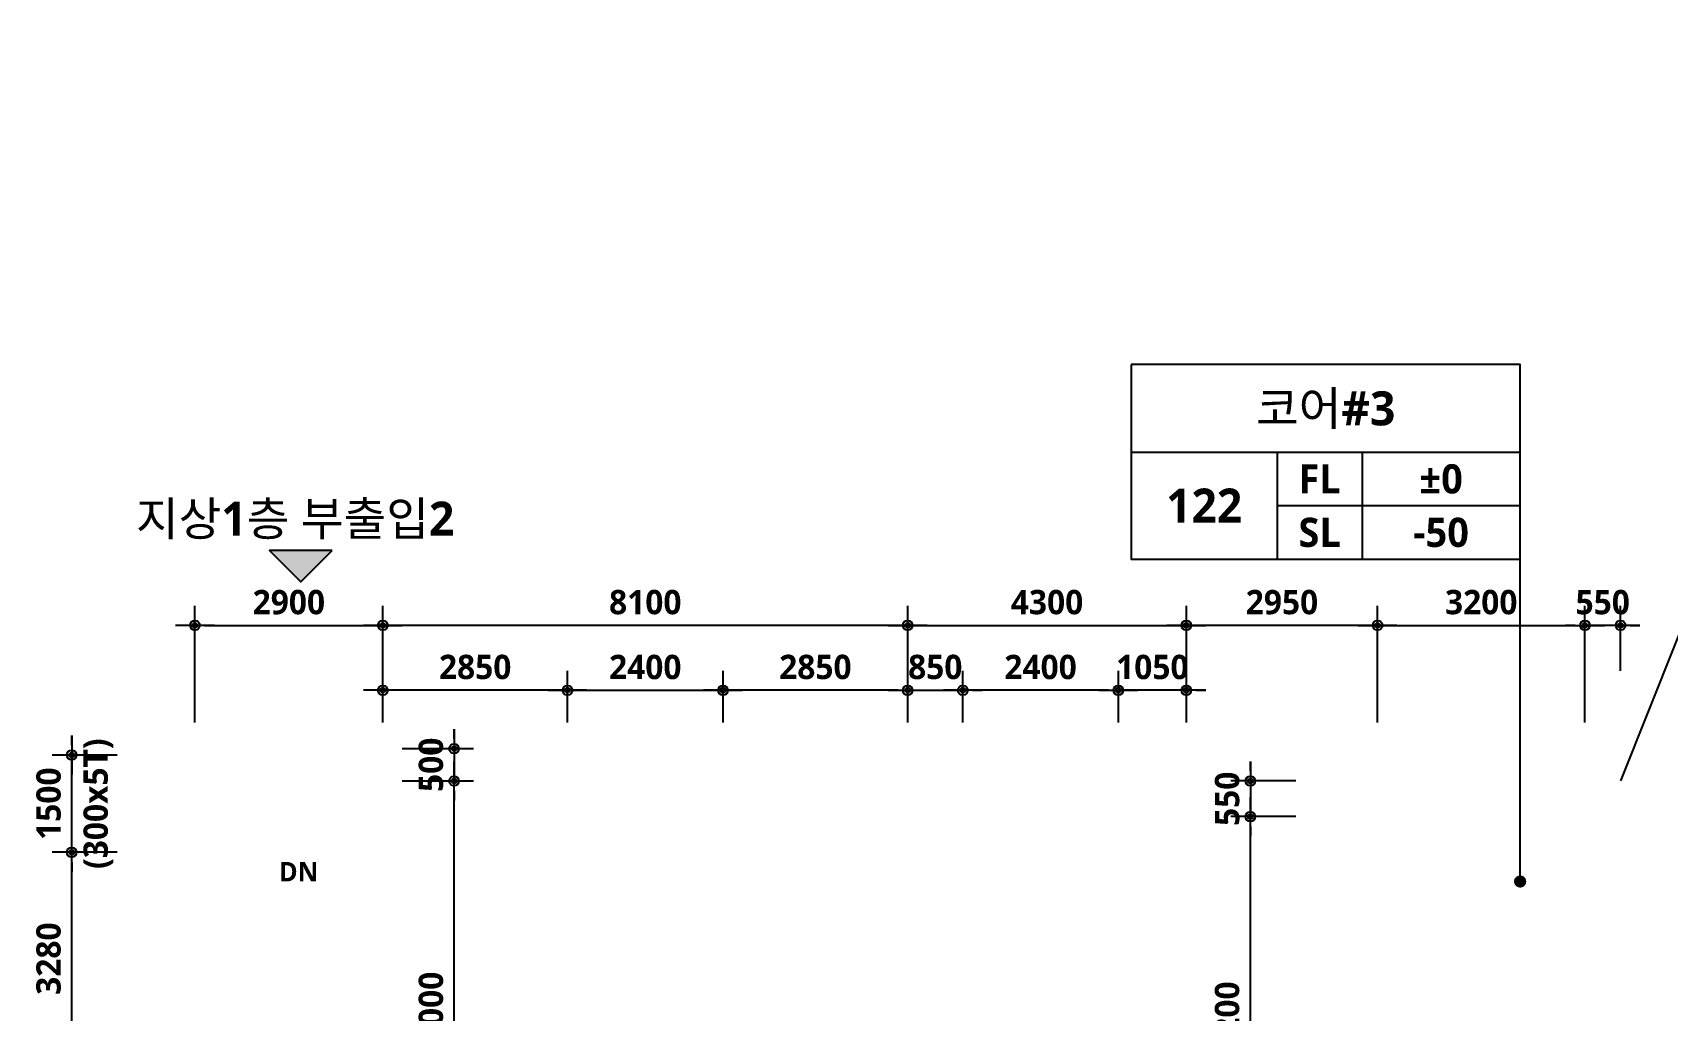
# Model space of a CAD drawing. Header units: millimetres. Extents: x -63924 to 190228206, y 0 to 456875599.
# Drawn here: x 137127 to 162351, y 332813 to 347892 of the extents above; entities that cross this region are included whole.
import ezdxf
from ezdxf.enums import TextEntityAlignment as Align

# ---------------------------------------------------------------- set-up
doc = ezdxf.new("R2010")
doc.units = ezdxf.units.MM
doc.header["$LTSCALE"] = 150
doc.header["$MEASUREMENT"] = 0
doc.header["$PDSIZE"] = -10
doc.layers.get('0').update_dxf_attribs({"linetype": 'CONTINUOUS'})
doc.layers.get('Defpoints').update_dxf_attribs({"color": 153, "linetype": 'CONTINUOUS'})
for name, color, linetype in [('A-ANNO-DIM', 4, 'CONTINUOUS'), ('A-ANNO-ENT', 1, 'CONTINUOUS'), ('A-ANNO-GRA1', 7, 'CONTINUOUS'), ('A-ANNO-TEXT1', 7, 'CONTINUOUS'), ('A-ANNO-TEXT2', 3, 'CONTINUOUS')]:
    doc.layers.add(name, color=color, linetype=linetype)
doc.layers.add('Defpoint', color=161, linetype='CONTINUOUS', plot=False)
doc.styles.add('2020음성 1차', font='')
doc.styles.add('SH_나눔', font='')
doc.styles.add('SH_대대리576', font='')
doc.styles.add('SH_진천_나눔', font='')
doc.styles.get('2020음성 1차').set_extended_font_data('NanumGothic', bold=True)
doc.styles.get('SH_나눔').set_extended_font_data('NanumGothic', bold=True)
doc.styles.get('SH_대대리576').set_extended_font_data('NanumGothic', bold=True)
doc.styles.get('SH_진천_나눔').set_extended_font_data('NanumGothic', bold=True)
doc.dimstyles.new('SHP300내부', dxfattribs={"dimscale": 150, "dimtxt": 2.5, "dimasz": 1, "dimexe": 2, "dimexo": 2, "dimgap": 1, "dimtad": 1, "dimdec": 0, "dimzin": 0, "dimdsep": 46, "dimtxsty": 'SH_대대리576', "dimblk": 'DIMDOT', "dimcen": 0.09, "dimclrd": 256, "dimclre": 256, "dimclrt": 3, "dimadec": 0, "dimazin": 1, "dimtfac": 1, "dimtdec": 0, "dimtix": 1, "dimtmove": 2, "dimatfit": 0, "dimldrblk": 'DIMDOT', "dimfxl": 1, "dimtolj": 1, "dimtzin": 0, "dimlwd": -1, "dimlwe": -1, "dimarcsym": 0})

# ---------------------------------------------------------------- blocks, each defined once
blk = doc.blocks.new('DIMDOT')
at = {"color": 0}
blk.add_line((-2, 0), (2, 0), dxfattribs=at)
for radius in [0.5, 0.25]:
    blk.add_circle((0, 0), radius, dxfattribs=at)
blk = doc.blocks.new('*D875')
at = {"layer": 'A-ANNO-DIM', "transparency": 16777216}
for p, q in [((161080, 338050), (161080, 339050)), ((161630, 338050), (161630, 339050)), ((160930, 338750), (160780, 338750)), ((161630, 338750), (161080, 338750)), ((161780, 338750), (161930, 338750))]:
    blk.add_line(p, q, dxfattribs=at)
at = {"layer": 'Defpoints', "color": 0, "transparency": 16777216}
for p in [(161080, 338750), (161080, 337750), (161630, 337750)]:
    blk.add_point(p, dxfattribs=at)
at = {"layer": 'A-ANNO-DIM', "linetype": 'ByBlock', "transparency": 16777216, "xscale": 150, "yscale": 150, "zscale": 150}
blk.add_blockref('DIMDOT', (161080, 338750), dxfattribs=at)
at = {"layer": 'A-ANNO-DIM', "linetype": 'ByBlock', "transparency": 16777216, "xscale": 150, "yscale": 150, "zscale": 150, "rotation": 180}
blk.add_blockref('DIMDOT', (161630, 338750), dxfattribs=at)
at = {"layer": 'A-ANNO-DIM', "color": 3, "transparency": 16777216, "insert": (161355, 339106), "char_height": 375, "attachment_point": 5, "style": 'SH_대대리576'}
blk.add_mtext('\\A1;550', dxfattribs=at)
blk = doc.blocks.new('*D876')
at = {"layer": 'A-ANNO-DIM', "transparency": 16777216}
for p, q in [((157880, 337250), (157880, 339050)), ((161080, 337250), (161080, 339050)), ((158030, 338750), (160930, 338750))]:
    blk.add_line(p, q, dxfattribs=at)
at = {"layer": 'Defpoints', "color": 0, "transparency": 16777216}
for p in [(161080, 338750), (157880, 336950), (161080, 336950)]:
    blk.add_point(p, dxfattribs=at)
at = {"layer": 'A-ANNO-DIM', "linetype": 'ByBlock', "transparency": 16777216, "xscale": 150, "yscale": 150, "zscale": 150, "rotation": 180}
blk.add_blockref('DIMDOT', (157880, 338750), dxfattribs=at)
at = {"layer": 'A-ANNO-DIM', "linetype": 'ByBlock', "transparency": 16777216, "xscale": 150, "yscale": 150, "zscale": 150}
blk.add_blockref('DIMDOT', (161080, 338750), dxfattribs=at)
at = {"layer": 'A-ANNO-DIM', "color": 3, "transparency": 16777216, "insert": (159480, 339107), "char_height": 375, "attachment_point": 5, "style": 'SH_대대리576'}
blk.add_mtext('\\A1;3200', dxfattribs=at)
blk = doc.blocks.new('*D877')
at = {"layer": 'A-ANNO-DIM', "transparency": 16777216}
for p, q in [((154930, 337250), (154930, 339050)), ((157880, 337250), (157880, 339050)), ((157730, 338750), (155080, 338750))]:
    blk.add_line(p, q, dxfattribs=at)
at = {"layer": 'Defpoints', "color": 0, "transparency": 16777216}
for p in [(154930, 338750), (154930, 336950), (157880, 336950)]:
    blk.add_point(p, dxfattribs=at)
at = {"layer": 'A-ANNO-DIM', "linetype": 'ByBlock', "transparency": 16777216, "xscale": 150, "yscale": 150, "zscale": 150, "rotation": 180}
blk.add_blockref('DIMDOT', (154930, 338750), dxfattribs=at)
at = {"layer": 'A-ANNO-DIM', "linetype": 'ByBlock', "transparency": 16777216, "xscale": 150, "yscale": 150, "zscale": 150}
blk.add_blockref('DIMDOT', (157880, 338750), dxfattribs=at)
at = {"layer": 'A-ANNO-DIM', "color": 3, "transparency": 16777216, "insert": (156405, 339107), "char_height": 375, "attachment_point": 5, "style": 'SH_대대리576'}
blk.add_mtext('\\A1;2950', dxfattribs=at)
blk = doc.blocks.new('*D878')
at = {"layer": 'A-ANNO-DIM', "transparency": 16777216}
for p, q in [((150630, 337250), (150630, 339050)), ((154930, 337250), (154930, 339050)), ((150780, 338750), (154780, 338750))]:
    blk.add_line(p, q, dxfattribs=at)
at = {"layer": 'Defpoints', "color": 0, "transparency": 16777216}
for p in [(154930, 338750), (150630, 336950), (154930, 336950)]:
    blk.add_point(p, dxfattribs=at)
at = {"layer": 'A-ANNO-DIM', "linetype": 'ByBlock', "transparency": 16777216, "xscale": 150, "yscale": 150, "zscale": 150, "rotation": 180}
blk.add_blockref('DIMDOT', (150630, 338750), dxfattribs=at)
at = {"layer": 'A-ANNO-DIM', "linetype": 'ByBlock', "transparency": 16777216, "xscale": 150, "yscale": 150, "zscale": 150}
blk.add_blockref('DIMDOT', (154930, 338750), dxfattribs=at)
at = {"layer": 'A-ANNO-DIM', "color": 3, "transparency": 16777216, "insert": (152780, 339107), "char_height": 375, "attachment_point": 5, "style": 'SH_대대리576'}
blk.add_mtext('\\A1;4300', dxfattribs=at)
blk = doc.blocks.new('*D884')
at = {"layer": 'A-ANNO-DIM', "transparency": 16777216}
for p, q in [((150630, 337250), (150630, 338050)), ((151480, 337250), (151480, 338050)), ((150480, 337750), (150330, 337750)), ((150630, 337750), (151480, 337750)), ((151630, 337750), (151780, 337750))]:
    blk.add_line(p, q, dxfattribs=at)
at = {"layer": 'Defpoints', "color": 0, "transparency": 16777216}
for p in [(151480, 337750), (150630, 336950), (151480, 336950)]:
    blk.add_point(p, dxfattribs=at)
at = {"layer": 'A-ANNO-DIM', "linetype": 'ByBlock', "transparency": 16777216, "xscale": 150, "yscale": 150, "zscale": 150}
blk.add_blockref('DIMDOT', (150630, 337750), dxfattribs=at)
at = {"layer": 'A-ANNO-DIM', "linetype": 'ByBlock', "transparency": 16777216, "xscale": 150, "yscale": 150, "zscale": 150, "rotation": 180}
blk.add_blockref('DIMDOT', (151480, 337750), dxfattribs=at)
at = {"layer": 'A-ANNO-DIM', "color": 3, "transparency": 16777216, "insert": (151055, 338107), "char_height": 375, "attachment_point": 5, "style": 'SH_대대리576'}
blk.add_mtext('\\A1;850', dxfattribs=at)
blk = doc.blocks.new('*D885')
at = {"layer": 'A-ANNO-DIM', "transparency": 16777216}
for p, q in [((153880, 337250), (153880, 338050)), ((154930, 337250), (154930, 338050)), ((153730, 337750), (153580, 337750)), ((154930, 337750), (153880, 337750)), ((155080, 337750), (155230, 337750))]:
    blk.add_line(p, q, dxfattribs=at)
at = {"layer": 'Defpoints', "color": 0, "transparency": 16777216}
for p in [(153880, 337750), (153880, 336950), (154930, 336950)]:
    blk.add_point(p, dxfattribs=at)
at = {"layer": 'A-ANNO-DIM', "linetype": 'ByBlock', "transparency": 16777216, "xscale": 150, "yscale": 150, "zscale": 150}
blk.add_blockref('DIMDOT', (153880, 337750), dxfattribs=at)
at = {"layer": 'A-ANNO-DIM', "linetype": 'ByBlock', "transparency": 16777216, "xscale": 150, "yscale": 150, "zscale": 150, "rotation": 180}
blk.add_blockref('DIMDOT', (154930, 337750), dxfattribs=at)
at = {"layer": 'A-ANNO-DIM', "color": 3, "transparency": 16777216, "insert": (154405, 338106), "char_height": 375, "attachment_point": 5, "style": 'SH_대대리576'}
blk.add_mtext('\\A1;1050', dxfattribs=at)
blk = doc.blocks.new('*D886')
at = {"layer": 'A-ANNO-DIM', "transparency": 16777216}
for p, q in [((151480, 337250), (151480, 338050)), ((153880, 337250), (153880, 338050)), ((153730, 337750), (151630, 337750))]:
    blk.add_line(p, q, dxfattribs=at)
at = {"layer": 'Defpoints', "color": 0, "transparency": 16777216}
for p in [(151480, 337750), (151480, 336950), (153880, 336950)]:
    blk.add_point(p, dxfattribs=at)
at = {"layer": 'A-ANNO-DIM', "linetype": 'ByBlock', "transparency": 16777216, "xscale": 150, "yscale": 150, "zscale": 150, "rotation": 180}
blk.add_blockref('DIMDOT', (151480, 337750), dxfattribs=at)
at = {"layer": 'A-ANNO-DIM', "linetype": 'ByBlock', "transparency": 16777216, "xscale": 150, "yscale": 150, "zscale": 150}
blk.add_blockref('DIMDOT', (153880, 337750), dxfattribs=at)
at = {"layer": 'A-ANNO-DIM', "color": 3, "transparency": 16777216, "insert": (152680, 338106), "char_height": 375, "attachment_point": 5, "style": 'SH_대대리576'}
blk.add_mtext('\\A1;2400', dxfattribs=at)
blk = doc.blocks.new('*D887')
at = {"layer": 'A-ANNO-DIM', "transparency": 16777216}
for p, q in [((142530, 337250), (142530, 339050)), ((150630, 337250), (150630, 339050)), ((150480, 338750), (142680, 338750))]:
    blk.add_line(p, q, dxfattribs=at)
at = {"layer": 'Defpoints', "color": 0, "transparency": 16777216}
for p in [(142530, 338750), (142530, 336950), (150630, 336950)]:
    blk.add_point(p, dxfattribs=at)
at = {"layer": 'A-ANNO-DIM', "linetype": 'ByBlock', "transparency": 16777216, "xscale": 150, "yscale": 150, "zscale": 150, "rotation": 180}
blk.add_blockref('DIMDOT', (142530, 338750), dxfattribs=at)
at = {"layer": 'A-ANNO-DIM', "linetype": 'ByBlock', "transparency": 16777216, "xscale": 150, "yscale": 150, "zscale": 150}
blk.add_blockref('DIMDOT', (150630, 338750), dxfattribs=at)
at = {"layer": 'A-ANNO-DIM', "color": 3, "transparency": 16777216, "insert": (146580, 339107), "char_height": 375, "attachment_point": 5, "style": 'SH_대대리576'}
blk.add_mtext('\\A1;8100', dxfattribs=at)
blk = doc.blocks.new('*D888')
at = {"layer": 'A-ANNO-DIM', "transparency": 16777216}
for p, q in [((139630, 337250), (139630, 339050)), ((142530, 337250), (142530, 339050)), ((139780, 338750), (142380, 338750))]:
    blk.add_line(p, q, dxfattribs=at)
at = {"layer": 'Defpoints', "color": 0, "transparency": 16777216}
for p in [(142530, 338750), (139630, 336950), (142530, 336950)]:
    blk.add_point(p, dxfattribs=at)
at = {"layer": 'A-ANNO-DIM', "linetype": 'ByBlock', "transparency": 16777216, "xscale": 150, "yscale": 150, "zscale": 150, "rotation": 180}
blk.add_blockref('DIMDOT', (139630, 338750), dxfattribs=at)
at = {"layer": 'A-ANNO-DIM', "linetype": 'ByBlock', "transparency": 16777216, "xscale": 150, "yscale": 150, "zscale": 150}
blk.add_blockref('DIMDOT', (142530, 338750), dxfattribs=at)
at = {"layer": 'A-ANNO-DIM', "color": 3, "transparency": 16777216, "insert": (141080, 339107), "char_height": 375, "attachment_point": 5, "style": 'SH_대대리576'}
blk.add_mtext('\\A1;2900', dxfattribs=at)
blk = doc.blocks.new('*D889')
at = {"layer": 'A-ANNO-DIM', "transparency": 16777216}
for p, q in [((147780, 337250), (147780, 338050)), ((150630, 337250), (150630, 338050)), ((150480, 337750), (147930, 337750))]:
    blk.add_line(p, q, dxfattribs=at)
at = {"layer": 'Defpoints', "color": 0, "transparency": 16777216}
for p in [(147780, 337750), (147780, 336950), (150630, 336950)]:
    blk.add_point(p, dxfattribs=at)
at = {"layer": 'A-ANNO-DIM', "linetype": 'ByBlock', "transparency": 16777216, "xscale": 150, "yscale": 150, "zscale": 150, "rotation": 180}
blk.add_blockref('DIMDOT', (147780, 337750), dxfattribs=at)
at = {"layer": 'A-ANNO-DIM', "linetype": 'ByBlock', "transparency": 16777216, "xscale": 150, "yscale": 150, "zscale": 150}
blk.add_blockref('DIMDOT', (150630, 337750), dxfattribs=at)
at = {"layer": 'A-ANNO-DIM', "color": 3, "transparency": 16777216, "insert": (149205, 338107), "char_height": 375, "attachment_point": 5, "style": 'SH_대대리576'}
blk.add_mtext('\\A1;2850', dxfattribs=at)
blk = doc.blocks.new('*D890')
at = {"layer": 'A-ANNO-DIM', "transparency": 16777216}
for p, q in [((145380, 337250), (145380, 338050)), ((147780, 337250), (147780, 338050)), ((145530, 337750), (147630, 337750))]:
    blk.add_line(p, q, dxfattribs=at)
at = {"layer": 'Defpoints', "color": 0, "transparency": 16777216}
for p in [(147780, 337750), (145380, 336950), (147780, 336950)]:
    blk.add_point(p, dxfattribs=at)
at = {"layer": 'A-ANNO-DIM', "linetype": 'ByBlock', "transparency": 16777216, "xscale": 150, "yscale": 150, "zscale": 150, "rotation": 180}
blk.add_blockref('DIMDOT', (145380, 337750), dxfattribs=at)
at = {"layer": 'A-ANNO-DIM', "linetype": 'ByBlock', "transparency": 16777216, "xscale": 150, "yscale": 150, "zscale": 150}
blk.add_blockref('DIMDOT', (147780, 337750), dxfattribs=at)
at = {"layer": 'A-ANNO-DIM', "color": 3, "transparency": 16777216, "insert": (146580, 338106), "char_height": 375, "attachment_point": 5, "style": 'SH_대대리576'}
blk.add_mtext('\\A1;2400', dxfattribs=at)
blk = doc.blocks.new('*D891')
at = {"layer": 'A-ANNO-DIM', "transparency": 16777216}
for p, q in [((142530, 337250), (142530, 338050)), ((145380, 337250), (145380, 338050)), ((145230, 337750), (142680, 337750))]:
    blk.add_line(p, q, dxfattribs=at)
at = {"layer": 'Defpoints', "color": 0, "transparency": 16777216}
for p in [(142530, 337750), (142530, 336950), (145380, 336950)]:
    blk.add_point(p, dxfattribs=at)
at = {"layer": 'A-ANNO-DIM', "linetype": 'ByBlock', "transparency": 16777216, "xscale": 150, "yscale": 150, "zscale": 150, "rotation": 180}
blk.add_blockref('DIMDOT', (142530, 337750), dxfattribs=at)
at = {"layer": 'A-ANNO-DIM', "linetype": 'ByBlock', "transparency": 16777216, "xscale": 150, "yscale": 150, "zscale": 150}
blk.add_blockref('DIMDOT', (145380, 337750), dxfattribs=at)
at = {"layer": 'A-ANNO-DIM', "color": 3, "transparency": 16777216, "insert": (143955, 338107), "char_height": 375, "attachment_point": 5, "style": 'SH_대대리576'}
blk.add_mtext('\\A1;2850', dxfattribs=at)
blk = doc.blocks.new('*D931')
at = {"layer": 'A-ANNO-DIM', "transparency": 16777216}
for p, q in [((137730, 336900), (137730, 337050)), ((138430, 336750), (137430, 336750)), ((137730, 335250), (137730, 336750)), ((138430, 335250), (137430, 335250)), ((137730, 335100), (137730, 334950))]:
    blk.add_line(p, q, dxfattribs=at)
at = {"layer": 'Defpoints', "color": 0, "transparency": 16777216}
for p in [(137730, 336750), (138730, 336750), (138730, 335250)]:
    blk.add_point(p, dxfattribs=at)
at = {"layer": 'A-ANNO-DIM', "linetype": 'ByBlock', "transparency": 16777216, "xscale": 150, "yscale": 150, "zscale": 150}
for p, rotation in [((137730, 336750), 270), ((137730, 335250), 90)]:
    blk.add_blockref('DIMDOT', p, dxfattribs=dict(at, rotation=rotation))
at = {"layer": 'A-ANNO-DIM', "color": 3, "transparency": 16777216, "char_height": 375, "attachment_point": 5, "rotation": 90, "style": 'SH_대대리576'}
for s, insert in [('\\A1;(300x5T)', (138140, 336000)), ('\\A1;1500', (137374, 336000))]:
    blk.add_mtext(s, dxfattribs=dict(at, insert=insert))
blk = doc.blocks.new('*D934')
at = {"layer": 'A-ANNO-DIM', "transparency": 16777216}
for p, q in [((138430, 335250), (137430, 335250)), ((137730, 332120), (137730, 335100)), ((138430, 331970), (137430, 331970))]:
    blk.add_line(p, q, dxfattribs=at)
at = {"layer": 'Defpoints', "color": 0, "transparency": 16777216}
for p in [(137730, 335250), (138730, 335250), (138730, 331970)]:
    blk.add_point(p, dxfattribs=at)
at = {"layer": 'A-ANNO-DIM', "linetype": 'ByBlock', "transparency": 16777216, "xscale": 150, "yscale": 150, "zscale": 150}
for p, rotation in [((137730, 335250), 90), ((137730, 331970), 270)]:
    blk.add_blockref('DIMDOT', p, dxfattribs=dict(at, rotation=rotation))
at = {"layer": 'A-ANNO-DIM', "color": 3, "transparency": 16777216, "insert": (137373, 333610), "char_height": 375, "attachment_point": 5, "rotation": 90, "style": 'SH_대대리576'}
blk.add_mtext('\\A1;3280', dxfattribs=at)
blk = doc.blocks.new('*D1293')
at = {"layer": 'A-ANNO-DIM', "transparency": 16777216}
for p, q in [((156617, 335800), (155617, 335800)), ((155917, 329750), (155917, 335650)), ((156617, 329600), (155617, 329600))]:
    blk.add_line(p, q, dxfattribs=at)
at = {"layer": 'Defpoints', "color": 0, "transparency": 16777216}
for p in [(155917, 335800), (156917, 335800), (156917, 329600)]:
    blk.add_point(p, dxfattribs=at)
at = {"layer": 'A-ANNO-DIM', "linetype": 'ByBlock', "transparency": 16777216, "xscale": 150, "yscale": 150, "zscale": 150}
for p, rotation in [((155917, 335800), 90), ((155917, 329600), 270)]:
    blk.add_blockref('DIMDOT', p, dxfattribs=dict(at, rotation=rotation))
at = {"layer": 'A-ANNO-DIM', "color": 3, "transparency": 16777216, "insert": (155560, 332700), "char_height": 375, "attachment_point": 5, "rotation": 90, "style": 'SH_대대리576'}
blk.add_mtext('\\A1;6200', dxfattribs=at)
blk = doc.blocks.new('*D1294')
at = {"layer": 'A-ANNO-DIM', "transparency": 16777216}
for p, q in [((155917, 336500), (155917, 336650)), ((156617, 336350), (155617, 336350)), ((155917, 336350), (155917, 335800)), ((156617, 335800), (155617, 335800)), ((155917, 335650), (155917, 335500))]:
    blk.add_line(p, q, dxfattribs=at)
at = {"layer": 'Defpoints', "color": 0, "transparency": 16777216}
for p in [(156917, 336350), (155917, 335800), (156917, 335800)]:
    blk.add_point(p, dxfattribs=at)
at = {"layer": 'A-ANNO-DIM', "linetype": 'ByBlock', "transparency": 16777216, "xscale": 150, "yscale": 150, "zscale": 150}
for p, rotation in [((155917, 336350), 270), ((155917, 335800), 90)]:
    blk.add_blockref('DIMDOT', p, dxfattribs=dict(at, rotation=rotation))
at = {"layer": 'A-ANNO-DIM', "color": 3, "transparency": 16777216, "insert": (155561, 336075), "char_height": 375, "attachment_point": 5, "rotation": 90, "style": 'SH_대대리576'}
blk.add_mtext('\\A1;550', dxfattribs=at)
blk = doc.blocks.new('G$C9D92D8A7')
at = {"layer": 'A-ANNO-GRA1'}
for p, q in [((0, 11), (40, 11)), ((15, 11), (15, 0)), ((23.75, 11), (23.75, 0)), ((15, 5.5), (40, 5.5))]:
    blk.add_line(p, q, dxfattribs=at)
blk.add_lwpolyline([(0, 20), (0, 0), (40, 0), (40, 20)], close=True, dxfattribs=at)
at = {"style": '2020음성 1차'}
for tag, height, p in [('실명', 3.5, (20, 15.5)), ('마감레벨', 3, (31.875, 8.25)), ('실번호', 3.5, (7.5, 5.5)), ('구조레벨', 3, (31.875, 2.75))]:
    blk.add_attdef(tag, text='', height=height, dxfattribs=at).set_placement(p, align=Align.MIDDLE_CENTER)
at = {"layer": 'A-ANNO-TEXT1', "style": 'SH_나눔'}
for s, p in [('FL', (19.375, 8.25)), ('SL', (19.375, 2.75))]:
    blk.add_text(s, height=3, dxfattribs=at).set_placement(p, align=Align.MIDDLE)
blk = doc.blocks.new('*D1921')
at = {"layer": 'A-ANNO-DIM', "transparency": 16777216}
for p, q in [((142830, 336350), (143930, 336350)), ((143630, 329500), (143630, 336200)), ((142830, 329350), (143930, 329350))]:
    blk.add_line(p, q, dxfattribs=at)
at = {"layer": 'Defpoints', "color": 0, "transparency": 16777216}
for p in [(142530, 336350), (143630, 336350), (142530, 329350)]:
    blk.add_point(p, dxfattribs=at)
at = {"layer": 'A-ANNO-DIM', "linetype": 'ByBlock', "transparency": 16777216, "xscale": 150, "yscale": 150, "zscale": 150}
for p, rotation in [((143630, 336350), 90), ((143630, 329350), 270)]:
    blk.add_blockref('DIMDOT', p, dxfattribs=dict(at, rotation=rotation))
at = {"layer": 'A-ANNO-DIM', "color": 3, "transparency": 16777216, "insert": (143274, 332850), "char_height": 375, "attachment_point": 5, "rotation": 90, "style": 'SH_대대리576'}
blk.add_mtext('\\A1;7000', dxfattribs=at)
blk = doc.blocks.new('*D1922')
at = {"layer": 'A-ANNO-DIM', "transparency": 16777216}
for p, q in [((143630, 337000), (143630, 337150)), ((142830, 336850), (143930, 336850)), ((143630, 336850), (143630, 336350)), ((142830, 336350), (143930, 336350)), ((143630, 336200), (143630, 336050))]:
    blk.add_line(p, q, dxfattribs=at)
at = {"layer": 'Defpoints', "color": 0, "transparency": 16777216}
for p in [(142530, 336850), (142530, 336350), (143630, 336350)]:
    blk.add_point(p, dxfattribs=at)
at = {"layer": 'A-ANNO-DIM', "linetype": 'ByBlock', "transparency": 16777216, "xscale": 150, "yscale": 150, "zscale": 150}
for p, rotation in [((143630, 336850), 270), ((143630, 336350), 90)]:
    blk.add_blockref('DIMDOT', p, dxfattribs=dict(at, rotation=rotation))
at = {"layer": 'A-ANNO-DIM', "color": 3, "transparency": 16777216, "insert": (143274, 336600), "char_height": 375, "attachment_point": 5, "rotation": 90, "style": 'SH_대대리576'}
blk.add_mtext('\\A1;500', dxfattribs=at)

msp = doc.modelspace()

# ---------------------------------------------------------------- hatches: boundary and pattern name
at = {"layer": 'A-ANNO-ENT'}
msp.add_hatch(color=256, dxfattribs=at).paths.add_polyline_path([(140781.5, 339904), (141749.5, 339904), (141265.5, 339420)])

# ---------------------------------------------------------------- linework, layer by layer
msp.add_lwpolyline([(160080, 334800), (160080, 339772.8)])
at = {"const_width": 93.8}
msp.add_lwpolyline([(160080, 334753.1, -1), (160080, 334846.9, -1)], format="xyb", close=True, dxfattribs=at)
at = {"layer": 'A-ANNO-ENT'}
msp.add_lwpolyline([(141749.5, 339904), (140781.5, 339904), (141265.5, 339420)], close=True, dxfattribs=at)
at = {"layer": 'Defpoint'}
msp.add_line((178200, 378000), (161630, 336350), dxfattribs=at)

# ---------------------------------------------------------------- block references
at = {"layer": 'A-ANNO-TEXT1'}
ref = msp.add_blockref('G$C9D92D8A7', (154080, 339772.8), dxfattribs=dict(at, xscale=150, yscale=150, zscale=150))
ref.add_attrib('실명', '코어#3', dxfattribs={"layer": 'A-ANNO-TEXT2', "height": 525, "style": '2020음성 1차'}).set_placement((157080, 342097.8, 206000), align=Align.MIDDLE_CENTER)
ref.add_attrib('실번호', '122', dxfattribs={"layer": 'A-ANNO-TEXT2', "height": 525, "style": '2020음성 1차'}).set_placement((155205, 340597.8, 206000), align=Align.MIDDLE_CENTER)
ref.add_attrib('마감레벨', '%%p0', dxfattribs={"height": 450, "style": '2020음성 1차'}).set_placement((158861.2, 341010.3, 206000), align=Align.MIDDLE_CENTER)
ref.add_attrib('구조레벨', '-50', dxfattribs={"height": 450, "style": '2020음성 1차'}).set_placement((158861.2, 340185.3, 206000), align=Align.MIDDLE_CENTER)

# ---------------------------------------------------------------- texts
at = {"layer": 'A-ANNO-TEXT1', "style": 'SH_진천_나눔'}
for s, height, p in [('지상1층 부출입2 ', 525, (141265.5, 340404)), ('DN', 300, (141230, 334950))]:
    msp.add_text(s, height=height, dxfattribs=at).set_placement(p, align=Align.MIDDLE)

# ---------------------------------------------------------------- dimensions: what is measured, and where the dimension line sits
at = {"layer": 'A-ANNO-DIM'}
for base, p1, p2, angle, picture, middle in [((142530, 338750), (139630, 336950), (142530, 336950), 180, '*D888', (141080, 339106.9)), ((142530, 338750), (150630, 336950), (142530, 336950), 0, '*D887', (146580, 339106.9)), ((154930, 338750), (150630, 336950), (154930, 336950), 180, '*D878', (152780, 339106.9)), ((154930, 338750), (157880, 336950), (154930, 336950), 0, '*D877', (156405, 339106.9)), ((161080, 338750), (157880, 336950), (161080, 336950), 180, '*D876', (159480, 339106.9)), ((161080, 338750), (161630, 337750), (161080, 337750), 0, '*D875', (161355, 339106.1)), ((142530, 337750), (145380, 336950), (142530, 336950), 180, '*D891', (143955, 338106.9)), ((147780, 337750), (145380, 336950), (147780, 336950), 0, '*D890', (146580, 338106.1)), ((147780, 337750), (150630, 336950), (147780, 336950), 180, '*D889', (149205, 338106.9)), ((151479.5, 337750.0000001), (150630, 336950.0000001), (151479.5, 336950.0000001), 0, '*D884', (151054.75, 338106.9424716)), ((151479.5, 337750), (153879.5, 336950), (151479.5, 336950), 180, '*D886', (152679.5, 338106.1)), ((153879.5, 337750.0000001), (154930, 336950.0000001), (153879.5, 336950.0000001), 180, '*D885', (154404.75, 338106.143466)), ((143630, 336350), (142530, 336850), (142530, 336350), 90, '*D1922', (143273.9, 336600)), ((143630, 336350), (142530, 329350), (142530, 336350), 270, '*D1921', (143274.4, 332850)), ((155917.1, 335800), (156917.1, 336350), (156917.1, 335800), 90, '*D1294', (155561, 336075)), ((155917.1, 335800), (156917.1, 329600), (156917.1, 335800), 270, '*D1293', (155560.2, 332700)), ((137730, 335250), (138730, 331970), (138730, 335250), 270, '*D934', (137373.1, 333610))]:
    dim = msp.add_linear_dim(base=base, p1=p1, p2=p2, angle=angle, dimstyle='SHP300내부', dxfattribs=at)
    dim.commit()
    dim.dimension.update_dxf_attribs({"geometry": picture, "text_midpoint": middle})
dim = msp.add_linear_dim(base=(137730, 336750), p1=(138730, 335250), p2=(138730, 336750), angle=270, text='<>\\X(300x5T)', dimstyle='SHP300내부', override={"dimtxsty": 'SH_대대리576', "dimldrblk": 'DIMDOT'}, dxfattribs=at)
dim.commit()
dim.dimension.update_dxf_attribs({"geometry": '*D931', "text_midpoint": (137730, 336000)})

doc.saveas('drawing.dxf')
